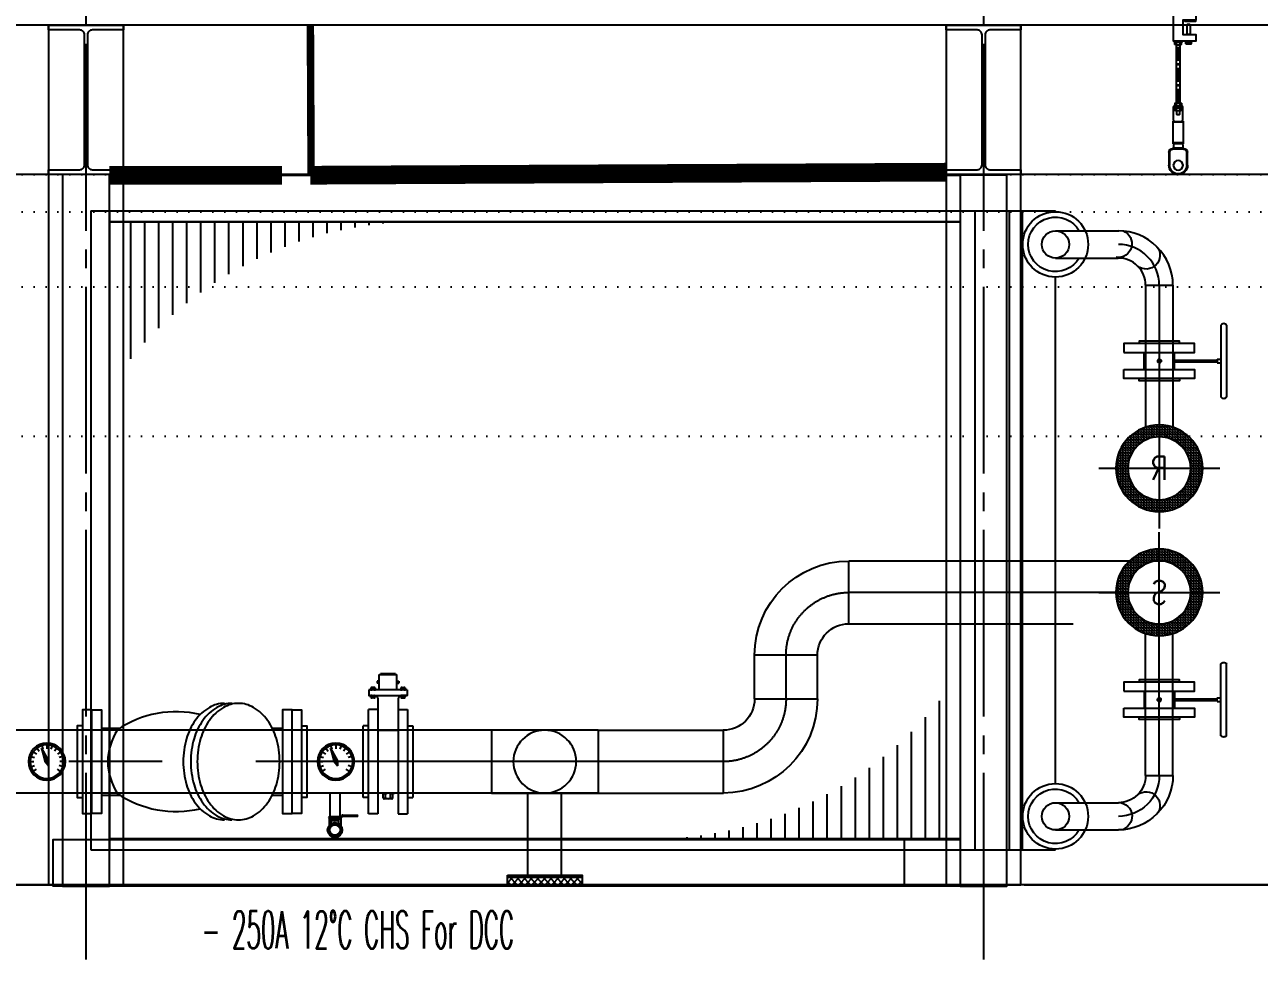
# Model space of a CAD drawing. Header units: millimetres. Extents: x -192235 to 515711, y 45168 to 947868.
# Drawn here: x 102236 to 105537, y 463738 to 466251 of the extents above; entities that cross this region are included whole.
import ezdxf
from ezdxf.enums import TextEntityAlignment as Align

# ---------------------------------------------------------------- set-up
doc = ezdxf.new("R2010")
doc.units = ezdxf.units.MM
doc.header["$LTSCALE"] = 1000
doc.header["$PDMODE"] = 1
for name, pattern in [('CENTER2', [1.125, 0.75, -0.125, 0.125, -0.125]), ('DOT2', [3.175, 0, -3.175]), ('TPH12-SEC-@20-1$0$CENTERK0', [0.65, 0.5, -0.05, 0.05, -0.05]), ('TPH12-SEC-@20-1$0$CENTERK5', [6.916, 6.667, -0.083, 0.083, -0.083]), ('YFM1P-短$0$BORDER2', [0.875, 0.25, -0.125, 0.25, -0.125, 0, -0.125]), ('YFM1P-短$0$CENTER', [2, 1.25, -0.25, 0.25, -0.25]), ('YFM1P-短$0$CENTER2', [1.125, 0.75, -0.125, 0.125, -0.125])]:
    doc.linetypes.add(name, pattern=pattern)
for name, color, linetype in [('0-LEVEL LINE', 4, 'DOT2'), ('LED-Light-L25', 7, 'Continuous'), ('LIGHTING', 2, 'Continuous'), ('LIGHTING-W', 7, 'Continuous'), ('M-TXT', 3, 'Continuous'), ('SM-SEC-Cm$0$SUPPORT', 2, 'Continuous'), ('SUPPORT', 2, 'Continuous'), ('TPH12-SEC-@20-1$0$H-SIN', 252, 'TPH12-SEC-@20-1$0$CENTERK5'), ('TPH12-SEC-@20-1$0$KABE1', 252, 'Continuous'), ('TPH12-SEC-@20-1$0$STEEL2', 252, 'Continuous'), ('TPH12-SEC-@20-1$0$STEEL3', 252, 'Continuous'), ('WY-J-D', 2, 'Continuous'), ('WY-J-U', 2, 'Continuous'), ('YFM1P-短$0$14P5-CSH-3-402-B$0$SH-TEXT', 4, 'Continuous'), ('YFM1P-短$0$C-DCC', 1, 'Continuous'), ('YFM1P-短$0$DIVIDER-垂直', 2, 'YFM1P-短$0$BORDER2'), ('YFM1P-短$0$M-DCC-STEEL', 220, 'Continuous'), ('YFM1P-短$0$M-FOUN', 252, 'Continuous'), ('YFM1P-短$0$M-PIPE-CHWR20', 110, 'Continuous'), ('YFM1P-短$0$M-PIPE-CHWS12', 130, 'Continuous'), ('YFM1P-短$0$M-PIPE-CHWS12_CL', 132, 'YFM1P-短$0$CENTER2'), ('YFM1P-短$0$M-PIPE-VENT', 10, 'Continuous'), ('YFM1P-短$0$U-PCW-V', 2, 'Continuous')]:
    doc.layers.add(name, color=color, linetype=linetype)
doc.styles.add('aa-txt', font='simplex.shx', dxfattribs={"width": 0.7, "bigfont": 'chineset.shx'})
doc.styles.add('YFM1P-短$0$14P5-CSH-3-402-B$0$AA-TXT', font='simplex.shx', dxfattribs={"width": 0.8, "bigfont": 'CHINA.shx'})
pattern_1 = [(0, (47762.859, -5.657), (0, 6.985), [5.08, -1.905]), (90, (47762.859, -5.657), (-6.985, 4e-16), [5.08, -1.905])]

# ---------------------------------------------------------------- blocks, each defined once
blk = doc.blocks.new('TPH12-SEC-@20-1')
at = {"layer": 'DEFPOINTS', "linetype": 'TPH12-SEC-@20-1$0$CENTERK0'}
for p, q in [((102400, 467500), (102400, 462400)), ((104800, 467500), (104800, 462400))]:
    blk.add_line(p, q, dxfattribs=at)
at = {"layer": 'TPH12-SEC-@20-1$0$H-SIN'}
blk.add_line((84160.9, 463950), (201769.6, 463950), dxfattribs=at)
at = {"layer": 'TPH12-SEC-@20-1$0$KABE1'}
blk.add_line((190390, 463950), (99610, 463950), dxfattribs=at)
at = {"layer": 'TPH12-SEC-@20-1$0$STEEL2'}
for points in [[(102300, 466250), (102500, 466250), (102500, 466237), (102417, 466237, 0.414214), (102404, 466224), (102404, 465876, 0.414214), (102417, 465863), (102500, 465863), (102500, 465850), (102300, 465850), (102300, 465863), (102383, 465863, 0.414214), (102396, 465876), (102396, 466224, 0.414214), (102383, 466237), (102300, 466237)], [(102300, 466250), (102500, 466250), (102500, 466237), (102417, 466237, 0.414214), (102404, 466224), (102404, 465876, 0.414214), (102417, 465863), (102500, 465863), (102500, 465850), (102300, 465850), (102300, 465863), (102383, 465863, 0.414214), (102396, 465876), (102396, 466224, 0.414214), (102383, 466237), (102300, 466237)], [(104700, 466250), (104900, 466250), (104900, 466237), (104817, 466237, 0.414214), (104804, 466224), (104804, 465876, 0.414214), (104817, 465863), (104900, 465863), (104900, 465850), (104700, 465850), (104700, 465863), (104783, 465863, 0.414214), (104796, 465876), (104796, 466224, 0.414214), (104783, 466237), (104700, 466237)]]:
    blk.add_lwpolyline(points, format="xyb", close=True, dxfattribs=at)
at = {"layer": 'TPH12-SEC-@20-1$0$STEEL3'}
for p, q in [((115000, 466250), (100550, 466250)), ((115000, 465850), (100700, 465850))]:
    blk.add_line(p, q, dxfattribs=at)
for points in [[(102300, 463950), (102500, 463950), (102500, 466250), (102300, 466250)], [(102300, 463950), (102500, 463950), (102500, 466250), (102300, 466250)], [(104700, 463950), (104900, 463950), (104900, 466250), (104700, 466250)]]:
    blk.add_lwpolyline(points, close=True, dxfattribs=at)
blk = doc.blocks.new('YFM1P-短$0$DCC-2400-1850-扇60')
at = {"linetype": 'ByBlock', "lineweight": -2, "ltscale": 0.5}
h = blk.add_hatch(dxfattribs=at)
h.set_pattern_fill('LINE', color=0, scale=300, angle=450, style=0)
h.set_pattern_definition([(90, (2346.9847, -4890.3472), (-3.75, -1e-15), [])])
edge = h.paths.add_edge_path()
edge.add_line((5.62, 123.98), (5.62, 165))
edge.add_line((5.62, 165), (86.6, 165))
edge.add_ellipse((85.81, 66.12), major_axis=(69.92, 69.92), ratio=1, start_angle=44.5434, end_angle=99.1887)
h = blk.add_hatch(dxfattribs=at)
h.set_pattern_fill('LINE', color=0, scale=300, angle=450, style=0)
h.set_pattern_definition([(270, (-2113.02, 5055.3472), (3.75, 1e-15), [])])
edge = h.paths.add_edge_path()
edge.add_line((228.34, 41.02), (228.34, 0))
edge.add_line((228.34, 0), (147.37, 0))
edge.add_ellipse((148.15, 98.88), major_axis=(-69.92, 69.92), ratio=1, start_angle=134.5434, end_angle=189.1887)
at = {"color": 0, "linetype": 'ByBlock', "lineweight": -2, "ltscale": 0.5}
for p, q in [((-1.77, 168), (234.73, 168)), ((-1.77, 168), (-1.77, -3)), ((3.23, 168), (3.23, -3)), ((230.73, 168), (230.73, -3)), ((234.73, -3), (234.73, 168)), ((243.89, -3), (243.89, 168)), ((247.32, 168), (247.32, -3)), ((3.23, 165), (230.73, 165)), ((230.73, 0), (3.23, 0)), ((-1.77, -3), (234.73, -3))]:
    blk.add_line(p, q, dxfattribs=at)
for p, q in [((234.73, 168), (256.21, 168)), ((256.21, 167.75), (256.21, 168)), ((256.21, 14.75), (256.21, 150.25)), ((234.73, -3), (256.21, -3)), ((256.21, -3), (256.21, -2.75))]:
    blk.add_line(p, q)
at = {"linetype": 'Continuous'}
for centre, radius in [((256.21, 159), 8.75), ((256.21, 159), 3.65), ((256.21, 6), 8.75), ((256.21, 6), 3.65)]:
    blk.add_circle(centre, radius, dxfattribs=at)
blk = doc.blocks.new('YFM1P-短$0$BV-03-S')
at = {"layer": 'YFM1P-短$0$U-PCW-V'}
for p, q in [((-4.33, 18), (14.93, 18)), ((-4.33, 16.5), (14.93, 16.5)), ((4.8, 15.5), (4.8, 16.5)), ((4.8, 15.5), (5.8, 15.5)), ((5.05, 4.05), (5.05, 15.5)), ((5.55, 4.05), (5.55, 15.5)), ((5.8, 15.5), (5.8, 16.5)), ((7.6, 4.05), (3, 4.05)), ((4.82, 0.25), (5.1, 0.47)), ((4.82, -0.25), (4.82, 0.25)), ((5.1, 0.47), (5.5, 0.47)), ((5.78, 0.25), (5.5, 0.47)), ((5.78, -0.25), (5.78, 0.25)), ((4.82, -0.25), (5.1, -0.47)), ((5.1, -0.47), (5.5, -0.47)), ((5.78, -0.25), (5.5, -0.47)), ((7.6, -4.05), (3, -4.05))]:
    blk.add_line(p, q, dxfattribs=at)
for points in [[(3, -9.44), (3, 9.44), (0.62, 9.44), (0.62, -9.44), (3, -9.44)], [(7.6, -9.44), (7.6, 9.44), (9.98, 9.44), (9.98, -9.44), (7.6, -9.44)], [(0.62, 5.4), (0, 5.4), (0, -5.4), (0.62, -5.4)], [(9.98, 5.4), (10.6, 5.4), (10.6, -5.4), (9.98, -5.4)]]:
    blk.add_lwpolyline(points, dxfattribs=at)
blk.add_circle((5.3, 0), 0.272, dxfattribs=at)
for centre, start, end in [((-3.76, 17.25), 126.8699, 233.1301), ((14.36, 17.25), 306.8699, 53.1301)]:
    blk.add_arc(centre, 0.937, start, end, dxfattribs=at)
blk = doc.blocks.new('YFM1P-短$0$DRAIN 20')
for p, q in [((15.6, -63.9), (-15.6, -63.9)), ((-3.2, -65.5), (-3.2, -67.9)), ((-3.2, -65.5), (-3.2, -67.9)), ((0, -64.9), (-2.4, -64.9)), ((0, -64.9), (-2.4, -64.9)), ((-1.6, -65.5), (-1.6, -67.9)), ((-1.6, -65.5), (-1.6, -67.9)), ((2.4, -64.9), (0, -64.9)), ((2.4, -64.9), (0, -64.9)), ((1.6, -67.9), (1.6, -65.5)), ((1.6, -67.9), (1.6, -65.5)), ((3.2, -67.9), (3.2, -65.5)), ((3.2, -67.9), (3.2, -65.5)), ((11.4, -68.5), (16.7, -63.2)), ((12.1, -70.2), (17.9, -64.4)), ((16.7, -62.3), (18.9, -60.2)), ((17.9, -64.4), (16.7, -63.2)), ((18.7, -64.4), (20.9, -62.2)), ((21.1, -59.3), (60.4, -59.3)), ((21.1, -62.1), (60.4, -62.1)), ((22.5, -61.6), (22.5, -59.8)), ((61, -61.6), (61, -59.8)), ((-3.2, -66.4), (-15.6, -66.4)), ((-15.6, -66.4), (-15.6, -86.7)), ((-12.8, -75.3), (-12.1, -75.3)), ((-12.8, -83.7), (-12.8, -75.3)), ((-12.1, -68.5), (-12.1, -77.5)), ((-12.1, -68.5), (11.4, -68.5)), ((-12.1, -77.5), (-10.9, -77.5)), ((-10.9, -70.2), (-10.9, -77.5)), ((-10.9, -70.2), (12.1, -70.2)), ((-10.9, -75.3), (-10.3, -75.3)), ((-10.3, -73.3), (10.3, -73.3)), ((-10.3, -80.6), (-10.3, -73.3)), ((-7.8, -71.7), (10.3, -71.7)), ((-7.8, -73.3), (-7.8, -71.7)), ((0, -68.5), (-2.4, -68.5)), ((0, -68.5), (-2.4, -68.5)), ((-1.7, -71.7), (-1.7, -70.2)), ((2.4, -68.5), (0, -68.5)), ((2.4, -68.5), (0, -68.5)), ((1.7, -71.7), (1.7, -70.2)), ((13.5, -66.4), (3.2, -66.4)), ((10.3, -80.6), (10.3, -71.7)), ((15.6, -66.7), (15.6, -86.7))]:
    blk.add_line(p, q)
blk.add_lwpolyline([(14, -63.9), (14, 0), (-14, 0), (-14, -63.9)])
blk.add_lwpolyline([(-17.3, -91.7), (-17.3, -106), (-7.2, -116.1), (7.2, -116.1), (17.3, -106), (17.3, -91.7), (7.2, -81.5), (-7.2, -81.5)], close=True)
for radius in [19.8, 14]:
    blk.add_circle((0, -98.8), radius)
for centre, radius, start, end in [((-15.6, -65.2), 1.24, 90, 270), ((-2.4, -65.7), 0.824, 15.8817, 164.1183), ((-2.4, -65.7), 0.824, 15.8817, 164.1183), ((0, -67.3), 2.4, 48.6282, 131.3718), ((2.4, -65.7), 0.824, 15.8817, 164.1183), ((2.4, -65.7), 0.824, 15.8817, 164.1183), ((15.6, -65.2), 1.24, 77.6831, 90), ((15.6, -65.2), 1.24, 284.3174, 345.6826), ((17.1, -62.8), 0.576, 135, 225), ((18.3, -64), 0.576, 225, 315), ((21.1, -62.4), 3.17, 90, 135), ((21.1, -62.4), 0.288, 90, 135), ((21.9, -59.8), 0.576, 0, 90), ((21.9, -61.6), 0.576, 270, 0), ((60.4, -59.8), 0.576, 0, 90), ((60.4, -61.6), 0.576, 270, 0), ((-12.8, -80.6), 2.52, 305.0967, 0), ((-2.4, -67.7), 0.824, 195.8817, 344.1183), ((-2.4, -67.7), 0.824, 195.8817, 344.1183), ((0, -66.1), 2.4, 228.6282, 311.3718), ((2.4, -67.7), 0.824, 195.8817, 344.1183), ((2.4, -67.7), 0.824, 195.8817, 344.1183), ((12.8, -80.6), 2.52, 180, 234.9033)]:
    blk.add_arc(centre, radius, start, end)
blk = doc.blocks.new('YFM1P-短$0$BV-150V-B')
at = {"color": 0, "linetype": 'ByBlock'}
for p, q in [((-2.35, 19.2), (-2.35, 23.3)), ((-2.35, 23.3), (2.35, 23.3)), ((2, 23.5), (-2, 23.5)), ((-2, 23.3), (-2, 23.5)), ((2, 23.3), (2, 23.5)), ((2.35, 19.2), (2.35, 23.3)), ((-3.61, 19.83), (-4.45, 19.83)), ((-2.91, 21.5), (-2.91, 21)), ((-2.35, 21.5), (-2.91, 21.5)), ((-2.35, 21), (-2.91, 21)), ((2.35, 21.5), (2.91, 21.5)), ((2.35, 21), (2.91, 21)), ((2.91, 21.5), (2.91, 21)), ((3.61, 19.83), (4.45, 19.83)), ((5.1, 19.2), (-5.1, 19.2)), ((-5.1, 17.7), (5.1, 17.7)), ((-4.59, 19.72), (-4.59, 19.31)), ((-4.59, 17.18), (-4.59, 17.59)), ((-3.61, 17.07), (-4.45, 17.07)), ((-4.31, 19.72), (-4.31, 19.31)), ((-4.31, 17.18), (-4.31, 17.59)), ((-3.75, 19.72), (-3.75, 19.31)), ((-3.75, 17.18), (-3.75, 17.59)), ((-3.47, 19.72), (-3.47, 19.31)), ((-3.47, 17.18), (-3.47, 17.59)), ((3.47, 19.72), (3.47, 19.31)), ((3.47, 17.18), (3.47, 17.59)), ((3.61, 17.07), (4.45, 17.07)), ((3.75, 19.72), (3.75, 19.31)), ((3.75, 17.18), (3.75, 17.59)), ((4.31, 19.72), (4.31, 19.31)), ((4.31, 17.18), (4.31, 17.59)), ((4.59, 19.72), (4.59, 19.31)), ((4.59, 17.18), (4.59, 17.59)), ((-5.24, -13.97), (-5.24, 13.97)), ((-2.7, 13.97), (-5.24, 13.97)), ((2.7, 13.97), (5.24, 13.97)), ((5.24, 13.97), (5.24, -13.97)), ((-6.67, -9.6), (-6.67, 9.6)), ((-5.24, 9.6), (-6.67, 9.6)), ((-2.7, 8.41), (2.7, 8.41)), ((5.24, 9.6), (6.67, 9.6)), ((6.67, 9.6), (6.67, -9.6)), ((-5.24, -9.6), (-6.67, -9.6)), ((2.7, -8.41), (-2.7, -8.41)), ((-1.33, -9.65), (-1.33, -8.68)), ((-0.67, -9.65), (-0.67, -8.68)), ((0.67, -9.65), (0.67, -8.68)), ((1.33, -9.65), (1.33, -8.68)), ((5.24, -9.6), (6.67, -9.6)), ((1, -9.91), (-1, -9.91)), ((-2.7, -13.97), (-5.24, -13.97)), ((2.7, -13.97), (5.24, -13.97))]:
    blk.add_line(p, q, dxfattribs=at)
for points in [[(-5.1, 19.2), (-5.1, 17.7), (-3.7, 17.7, -0.414214), (-2.7, 16.7), (-2.7, -13.97)], [(5.1, 19.2), (5.1, 17.7), (3.7, 17.7, 0.414214), (2.7, 16.7), (2.7, -13.97)]]:
    blk.add_lwpolyline(points, format="xyb", dxfattribs=at)
for centre, radius, start, end in [((-4.45, 19.69), 0.143, 12.6804, 167.3196), ((-4.03, 19.42), 0.406, 46.3972, 133.6028), ((-3.61, 19.69), 0.143, 12.6804, 167.3196), ((3.61, 19.69), 0.143, 12.6804, 167.3196), ((4.03, 19.42), 0.406, 46.3972, 133.6028), ((4.45, 19.69), 0.143, 12.6804, 167.3196), ((-4.73, 19.34), 0.143, 270, 347.3196), ((-4.73, 17.56), 0.143, 12.6804, 90), ((-4.45, 19.34), 0.143, 192.6804, 347.3196), ((-4.45, 17.56), 0.143, 12.6804, 167.3196), ((-4.45, 17.21), 0.143, 192.6804, 347.3196), ((-4.03, 19.61), 0.406, 226.3972, 313.6028), ((-4.03, 17.29), 0.406, 46.3972, 133.6028), ((-4.03, 17.48), 0.406, 226.3972, 313.6028), ((-3.61, 19.34), 0.143, 192.6804, 347.3196), ((-3.61, 17.56), 0.143, 99.4947, 167.3196), ((-3.61, 17.21), 0.143, 192.6804, 347.3196), ((-3.33, 19.34), 0.143, 192.6804, 270), ((3.33, 19.34), 0.143, 270, 347.3196), ((3.61, 19.34), 0.143, 192.6804, 347.3196), ((3.61, 17.21), 0.143, 192.6804, 347.3196), ((3.61, 17.56), 0.143, 12.6804, 80.5053), ((4.03, 19.61), 0.406, 226.3972, 313.6028), ((4.03, 17.29), 0.406, 46.3972, 133.6028), ((4.03, 17.48), 0.406, 226.3972, 313.6028), ((4.45, 19.34), 0.143, 192.6804, 347.3196), ((4.45, 17.56), 0.143, 12.6804, 167.3196), ((4.45, 17.21), 0.143, 192.6804, 347.3196), ((4.73, 19.34), 0.143, 192.6804, 270), ((4.73, 17.56), 0.143, 90, 167.3196), ((-1.67, -8.76), 0.342, 12.6804, 90), ((-1, -8.76), 0.342, 12.6804, 167.3196), ((-1, -9.57), 0.342, 192.6804, 347.3196), ((0, -9.38), 0.967, 46.3972, 133.6028), ((0, -8.95), 0.967, 226.3972, 313.6028), ((1, -8.76), 0.342, 12.6804, 167.3196), ((1, -9.57), 0.342, 192.6804, 347.3196), ((1.67, -8.76), 0.342, 90, 167.3196)]:
    blk.add_arc(centre, radius, start, end, dxfattribs=at)
blk = doc.blocks.new('YFM1P-短$0$tg')
at = {"color": 3}
for p, q in [((-26.5, 36.4), (-20.3, 28)), ((-13.9, 42.8), (-10.7, 32.9)), ((14.1, 36.1), (-4.5, 1.7)), ((-4.2, -10.9), (14.1, 36.1)), ((0, 45), (0, 34.6)), ((14.1, 36.1), (4.5, -1.7)), ((13.9, 42.8), (10.7, 32.9)), ((26.5, 36.4), (20.3, 28)), ((-42.8, 13.9), (-32.9, 10.7)), ((-36.4, 26.5), (-28, 20.3)), ((-4.5, 1.7), (4.5, -1.7)), ((-4.5, 1.7), (-4.2, -10.9)), ((36.4, 26.5), (28, 20.3)), ((42.8, 13.9), (32.9, 10.7)), ((-45, 0), (-34.6, 0)), ((-42.8, -13.9), (-32.9, -10.7)), ((-36.4, -26.5), (-28, -20.3)), ((4.5, -1.7), (-4.2, -10.9)), ((36.4, -26.5), (28, -20.3)), ((42.8, -13.9), (32.9, -10.7)), ((45, 0), (34.6, 0))]:
    blk.add_line(p, q, dxfattribs=at)
for radius in [49.5, 45]:
    blk.add_circle((0, 0), radius, dxfattribs=at)
for p in [(-26.5, 36.4), (23.9, 42.8), (26.5, 36.4), (-42.8, 13.9), (-36.4, 26.5), (-45, 0), (-42.8, -13.9), (-36.4, -26.5), (-26.5, -36.4)]:
    blk.add_point(p, dxfattribs=at)
for p in [(-13.9, -42.8), (0, -45), (13.9, -42.8)]:
    blk.add_point(p)
blk = doc.blocks.new('YFM1P-短$0$YS-06-T')
at = {"layer": 'YFM1P-短$0$U-PCW-V', "color": 0}
for p, q in [((9.28, 8.96), (6.47, 8.96)), ((54.97, 8.96), (49.71, 8.96)), ((9.28, -8.96), (6.47, -8.96)), ((54.97, -8.96), (50.01, -8.96))]:
    blk.add_line(p, q, dxfattribs=at)
for points in [[(3.97, -13.85), (1.43, -13.85), (1.43, 13.85), (3.97, 13.85), (3.97, -13.85)], [(3.97, -13.85), (6.51, -13.85), (6.51, 13.85), (3.97, 13.85), (3.97, -13.85)], [(57.51, -13.85), (54.97, -13.85), (54.97, 13.85), (57.51, 13.85), (57.51, -13.85)], [(57.51, -13.85), (60.05, -13.85), (60.05, 13.85), (57.51, 13.85), (57.51, -13.85)], [(1.43, -9.6), (0, -9.6), (0, 9.6), (1.43, 9.6)], [(60.05, -9.6), (61.48, -9.6), (61.48, 9.6), (60.05, 9.6)]]:
    blk.add_lwpolyline(points, dxfattribs=at)
blk.add_lwpolyline([(18.31, 15.58, 0.133256), (14.31, 14.5, 0.106756), (10.52, 11.02, 0.082828), (8.18, 6.17, 0.071352), (7.29, 0, 0.071352), (8.18, -6.17, 0.082828), (10.52, -11.02, 0.106756), (14.31, -14.5, 0.133256), (18.31, -15.58, 0.133256), (22.32, -14.5, 0.106756), (26.11, -11.02, 0.082828), (28.45, -6.17, 0.071352), (29.33, 0, 0.071352), (28.45, 6.17, 0.082828), (26.11, 11.02, 0.106756), (22.32, 14.5, 0.133256)], format="xyb", close=True, dxfattribs=at)
for points in [[(20.07, -15.58, 0.133256), (24.07, -14.5, 0.106756), (27.86, -11.02, 0.082828), (30.2, -6.17, 0.071352), (31.09, 0, 0.071352), (30.2, 6.17, 0.082828), (27.86, 11.02, 0.106756), (24.07, 14.5, 0.133256), (20.07, 15.58, 0.133256)], [(22.08, -15.58, 0.133256), (26.08, -14.5, 0.106756), (29.87, -11.02, 0.082828), (32.21, -6.17, 0.071352), (33.1, 0, 0.071352), (32.21, 6.17, 0.082828), (29.87, 11.02, 0.106756), (26.08, 14.5, 0.133256), (22.08, 15.58, 0.133256)]]:
    blk.add_lwpolyline(points, format="xyb", dxfattribs=at)
for centre, radius, start, end in [((35.02, -14.46), 27.81, 55.6598, 103.449), ((36.56, -0.42), 16.73, 1.4539, 32.2502), ((36.56, 0.42), 16.73, 327.7498, 358.5461), ((35.02, 14.46), 27.81, 256.551, 304.3402)]:
    blk.add_arc(centre, radius, start, end, dxfattribs=at)
blk = doc.blocks.new('YFM1P-短')
at = {"layer": 'YFM1P-短$0$M-PIPE-CHWS12'}
h = blk.add_hatch(dxfattribs=at)
h.set_pattern_fill('ANGLE', color=1)
h.set_pattern_definition(pattern_1)
edge = h.paths.add_edge_path()
edge.add_arc((184730, 465064.3), 116, 0, 360)
edge = h.paths.add_edge_path(flags=17)
edge.add_arc((184730, 465064.3), 84, 0, 360)
h = blk.add_hatch(dxfattribs=at)
h.set_pattern_fill('ANGLE', color=1)
h.set_pattern_definition(pattern_1)
edge = h.paths.add_edge_path()
edge.add_arc((184730, 464732.3), 116, 0, 360)
edge = h.paths.add_edge_path(flags=17)
edge.add_arc((184730, 464732.3), 84, 0, 360)
at = {"layer": 'YFM1P-短$0$M-PIPE-VENT'}
h = blk.add_hatch(dxfattribs=at)
h.set_pattern_fill('ANSI37', color=256, scale=100, style=0)
h.set_pattern_definition([(45, (-274180.076, 377557.605), (-8.83883476, 8.83883476), []), (135, (-274180.076, 377557.605), (-8.83883476, -8.83883476), [])])
h.paths.add_polyline_path([(186473.3, 463970.3), (186473.3, 463950.3), (186273.3, 463950.3), (186273.3, 463970.3)])
at = {"layer": 'YFM1P-短$0$DIVIDER-垂直', "ltscale": 0.1, "const_width": 20}
blk.add_lwpolyline([(187000, 466250), (186998.1, 465848.4)], dxfattribs=at)
at = {"layer": 'YFM1P-短$0$M-DCC-STEEL'}
for points in [[(185262.5, 463946.3), (185137.5, 463946.3), (185137.5, 465848.3), (185262.5, 465848.3)], [(185262.5, 465848.3), (185262.5, 465723.3), (187537.5, 465723.3), (187537.5, 465848.3)], [(187662.5, 463946.3), (187537.5, 463946.3), (187537.5, 465850), (187662.5, 465850)], [(185262.5, 464071.3), (185262.5, 463946.3), (187537.5, 463946.3), (187537.5, 464071.3)], [(185412.6, 464071.3), (185412.6, 463946.3), (187687.6, 463946.3), (187687.6, 464071.3)]]:
    blk.add_lwpolyline(points, close=True, dxfattribs=at)
at = {"layer": 'YFM1P-短$0$M-FOUN', "color": 2, "const_width": 50}
for points in [[(187000, 465848.3), (187000, 465848.3), (185300, 465856.5)], [(187537.5, 465848.3), (187075.6, 465848.3)]]:
    blk.add_lwpolyline(points, dxfattribs=at)
at = {"layer": 'YFM1P-短$0$M-PIPE-CHWR20'}
for p, q in [((185007.7, 465699.8), (184838.4, 465699.8)), ((185007.7, 465626.8), (184840, 465626.8)), ((184766.5, 465553.8), (184693.5, 465553.8)), ((184693.5, 465553.8), (184693.5, 465174.5, 0)), ((184730, 465553.8), (184730, 465180.3, 0)), ((184766.5, 465553.8), (184766.5, 465174.5, 0)), ((184730, 465225.8), (184730, 464902.9)), ((184891.5, 465064.3), (184568.5, 465064.3)), ((186328.3, 463976.3, 0), (186328.3, 464195.6, 0)), ((186418.3, 463976.3, 0), (186418.3, 464195.6, 0))]:
    blk.add_line(p, q, dxfattribs=at)
for points in [[(184693.5, 465553.8, -0.198912), (184736.3, 465657.1, -0.198912), (184839.5, 465699.8)], [(184730, 465553.8, -0.198912), (184762.1, 465631.3, -0.198912), (184839.5, 465663.3, -0.198912)], [(184766.5, 465553.8, -0.198912), (184787.9, 465605.5, -0.198912), (184839.5, 465626.8)]]:
    blk.add_lwpolyline(points, format="xyb", dxfattribs=at)
for radius in [116, 84]:
    blk.add_circle((184730, 465064.3), radius, dxfattribs=at)
for centre, radius, start, end in [((185007.7, 465663.3), 73, 210, 150), ((184840, 465665.1), 36.7, 111.3561, 278.6439), ((185007.7, 465663.3), 36.5, 270, 90), ((184764.9, 465634.1), 36.7, 141.3561, 308.6439)]:
    blk.add_arc(centre, radius, start, end, dxfattribs=at)
at = {"layer": 'YFM1P-短$0$M-PIPE-CHWS12'}
for p, q in [((184730, 464570.9), (184730, 464893.8)), ((185560.1, 464816.5, 0), (184809.9, 464816.5, 0)), ((185560.1, 464648.3, 0), (185560.1, 464816.3, 0)), ((184891.5, 464732.3), (184568.5, 464732.3)), ((185560.1, 464648.2, 0), (184959.9, 464648.2)), ((184693.5, 464242.8), (184693.5, 464622.2, 0)), ((184766.5, 464242.8), (184766.5, 464622.2, 0)), ((185644.1, 464564.3, 0), (185812.1, 464564.3, 0)), ((185644.1, 464447.7, 0), (185644.1, 464564.3, 0)), ((185812.1, 464447.7, 0), (185812.1, 464564.3, 0)), ((185812.1, 464447.7, 0), (185644.1, 464447.7, 0)), ((185896.1, 464363.7, 0), (185896.1, 464195.7, 0)), ((186230.4, 464363.9, 0), (185896.5, 464363.9, 0)), ((186230.4, 464363.9, 0), (186230.4, 464195.6, 0)), ((186230.4, 464363.8, 0), (188007.2, 464363.8, 0)), ((186516.1, 464363.9, 0), (186516.1, 464195.6, 0)), ((184766.5, 464242.8), (184693.5, 464242.8)), ((186516.1, 464195.6, 0), (185895.1, 464195.6, 0)), ((186230.4, 464195.6, 0), (188007.2, 464195.6, 0)), ((185007.7, 464169.8), (184839.2, 464169.8)), ((185007.7, 464096.8), (184839.5, 464096.8))]:
    blk.add_line(p, q, dxfattribs=at)
for points in [[(184693.5, 464242.8, 0.198912), (184736.3, 464139.6, 0.198912), (184839.5, 464096.8)], [(184730, 464242.8, 0.198912), (184762.1, 464165.4, 0.198912), (184839.5, 464133.3, 0.198912)], [(184766.5, 464242.8, 0.198912), (184787.9, 464191.2, 0.198912), (184839.5, 464169.8)]]:
    blk.add_lwpolyline(points, format="xyb", dxfattribs=at)
for centre, radius in [((184730, 464732.3), 116), ((184730, 464732.3), 84), ((186373.3, 464279.7, 0), 84.1)]:
    blk.add_circle(centre, radius, dxfattribs=at)
for centre, radius, start, end in [((185560.1, 464564.3, 0), 252, 0, 90), ((185560.1, 464564.3, 0), 84, 0, 90), ((185896.1, 464447.7, 0), 252, 180, 270), ((185896.1, 464447.7, 0), 84, 180, 270), ((184764.9, 464162.5), 36.7, 51.3561, 218.6439), ((185007.7, 464133.3), 73, 210, 150), ((184839.5, 464133.3), 36.7, 81.3561, 248.6439), ((185007.7, 464133.3), 36.5, 270, 90)]:
    blk.add_arc(centre, radius, start, end, dxfattribs=at)
at = {"layer": 'YFM1P-短$0$M-PIPE-CHWS12_CL', "linetype": 'YFM1P-短$0$CENTER'}
for p, q in [((184846, 464732.3, 0), (185560.1, 464732.3, 0)), ((185728.1, 464447.7, 0), (185728.1, 464564.3, 0)), ((185896.1, 464279.7, 0), (188437.8, 464279.7, 0))]:
    blk.add_line(p, q, dxfattribs=at)
at = {"layer": 'YFM1P-短$0$M-PIPE-CHWS12_CL'}
blk.add_line((184730, 464242.8), (184730, 464616.3, 0), dxfattribs=at)
at = {"layer": 'YFM1P-短$0$M-PIPE-CHWS12_CL', "linetype": 'YFM1P-短$0$CENTER'}
for centre, start, end in [((185560.1, 464564.3, 0), 0, 90), ((185896.1, 464447.7, 0), 180, 270)]:
    blk.add_arc(centre, 168, start, end, dxfattribs=at)
at = {"layer": 'YFM1P-短$0$M-PIPE-VENT', "elevation": 0}
blk.add_lwpolyline([(186473.3, 463976.3), (186273.3, 463976.3), (186273.3, 463970.3), (186473.3, 463970.3)], close=True, dxfattribs=at)
blk.add_lwpolyline([(186273.3, 463970.3), (186273.3, 463950.3), (186473.3, 463950.3), (186473.3, 463970.3), (186273.3, 463970.3)], dxfattribs=at)
at = {"layer": 'YFM1P-短$0$C-DCC', "xscale": -10, "yscale": 10, "zscale": 10}
blk.add_blockref('YFM1P-短$0$DCC-2400-1850-扇60', (187569.8, 464073.3), dxfattribs=at)
at = {"layer": 'YFM1P-短$0$M-FOUN', "rotation": 90}
for p, xscale, yscale, zscale in [((184730, 465404.3), -10.00000000000003, 10.00000000000003, 10.00000000000003), ((184730, 464392.3), 10.00000000000002, 10.00000000000002, 10.00000000000002)]:
    blk.add_blockref('YFM1P-短$0$BV-03-S', p, dxfattribs=dict(at, xscale=xscale, yscale=yscale, zscale=zscale))
at = {"layer": 'YFM1P-短$0$M-PIPE-CHWS12', "xscale": -10, "yscale": 10, "zscale": 10}
blk.add_blockref('YFM1P-短$0$BV-150V-B', (186792.4, 464279.7, 0), dxfattribs=at)
at = {"layer": 'YFM1P-短$0$M-PIPE-CHWS12', "xscale": -10, "yscale": 10, "zscale": 10, "rotation": 180}
blk.add_blockref('YFM1P-短$0$YS-06-T', (187009.1, 464279.7, 0), dxfattribs=at)
at = {"layer": 'YFM1P-短$0$M-PIPE-CHWS12'}
for p in [(186931.9, 464279.7, 0), (187704.5, 464279.7, 0)]:
    blk.add_blockref('YFM1P-短$0$tg', p, dxfattribs=at)
at = {"layer": 'YFM1P-短$0$M-PIPE-VENT', "xscale": -1}
blk.add_blockref('YFM1P-短$0$DRAIN 20', (186934.4, 464195.6, 0), dxfattribs=at)
at = {"layer": 'YFM1P-短$0$14P5-CSH-3-402-B$0$SH-TEXT', "color": 4, "style": 'YFM1P-短$0$14P5-CSH-3-402-B$0$AA-TXT', "width": 0.8}
for s, p in [('R', (184730, 465064.3)), ('S', (184730, 464732.3))]:
    blk.add_text(s, height=62.5, dxfattribs=at).set_placement(p, align=Align.MIDDLE_CENTER)
blk = doc.blocks.new('Nut-M10')
for p, q in [((-10.9, 1.5), (-10.9, 0.5)), ((-8.7, 2.8), (-10.6, 2)), ((-10.4, 2), (10.4, 2)), ((-10.4, 0), (10.4, 0)), ((-8.7, 9.2), (-8.7, 2.8)), ((6.5, 10), (-6.5, 10)), ((-4.3, 9.2), (-4.3, 2.8)), ((4.3, 2.8), (4.3, 9.2)), ((8.7, 9.2), (8.7, 2.8)), ((8.7, 2.8), (10.6, 2)), ((10.9, 1.5), (10.9, 0.5))]:
    blk.add_line(p, q)
for centre, radius, start, end in [((-10.4, 1.5), 0.5, 90, 180), ((-10.4, 0.5), 0.5, 180, 270), ((-6.5, 6.7), 3.33, 49.441, 130.559), ((-6.5, 5.3), 3.33, 229.441, 310.559), ((0, -2.1), 12.1, 69.065, 110.935), ((0, 14.1), 12.1, 249.065, 290.935), ((6.5, 6.7), 3.33, 49.441, 130.559), ((6.5, 5.3), 3.33, 229.441, 310.559), ((10.4, 1.5), 0.5, 0, 90), ((10.4, 0.5), 0.5, 270, 0)]:
    blk.add_arc(centre, radius, start, end)
blk = doc.blocks.new('Nut-M8')
for p, q in [((-8.9, 1.2), (-8.9, 0.4)), ((-7.5, 2.2), (-8.7, 1.5)), ((-8.5, 1.6), (8.6, 1.6)), ((-8.5, 0), (8.6, 0)), ((-7.5, 7.3), (-7.5, 2.2)), ((5.6, 8), (-5.6, 8)), ((-3.8, 7.3), (-3.8, 2.2)), ((3.8, 2.2), (3.8, 7.3)), ((7.5, 7.3), (7.5, 2.2)), ((7.5, 2.2), (8.7, 1.5)), ((9, 1.2), (9, 0.4))]:
    blk.add_line(p, q)
for centre, radius, start, end in [((-8.5, 1.2), 0.4, 90, 180), ((-8.5, 0.4), 0.4, 180, 270), ((-5.6, 5), 3.03, 51.7868, 128.2132), ((-5.6, 4.6), 3.03, 231.7868, 308.2132), ((0, -3.2), 11.2, 70.3471, 109.6529), ((0, 12.8), 11.2, 250.3471, 289.6529), ((5.6, 5), 3.03, 51.7868, 128.2132), ((5.6, 4.6), 3.03, 231.7868, 308.2132), ((8.6, 1.2), 0.4, 0, 90), ((8.6, 0.4), 0.4, 270, 0)]:
    blk.add_arc(centre, radius, start, end)
blk = doc.blocks.new('HG-S-r')
blk.add_lwpolyline([(0.87, 5), (0.77, 4.9), (0.77, 4), (1.73, 4), (1.73, 4.9), (1.63, 5)], close=True)
blk.add_lwpolyline([(-0.5, 0.3), (0, 0.3), (0, -3.5), (-3.5, -3.5), (-3.5, -5.3), (2.5, -5.3), (2.5, 3), (-3.5, 3), (-3.5, 0.3), (-0.5, 0.3), (-0.5, 0), (-3.5, 0), (-3.5, 0.3)])
at = {"xscale": 0.1, "yscale": 0.1, "zscale": 0.1}
for name, p in [('Nut-M8', (-2.1, 3)), ('Nut-M10', (1.25, 3))]:
    blk.add_blockref(name, p, dxfattribs=at)
at = {"xscale": 0.1, "yscale": 0.1, "zscale": 0.1, "rotation": 180}
for name, p in [('Nut-M8', (-1.55, -5.3)), ('Nut-M10', (1.25, -5.3))]:
    blk.add_blockref(name, p, dxfattribs=at)
blk = doc.blocks.new('WY-J-U')
at = {"layer": 'WY-J-U'}
for p, q in [((-12.5, 42), (12.5, 42)), ((-12.5, 4.5), (-12.5, 42)), ((-12.5, 40.5), (12.5, 40.5)), ((12.5, 4.5), (12.5, 42)), ((-12.5, 4.5), (-10.5, 4.5)), ((-12.5, 1.5), (12.5, 1.5)), ((-12.5, 0), (-12.5, 1.5)), ((-12.5, 0), (12.5, 0)), ((-10.5, 1.5), (-10.5, 4.5)), ((10.5, 1.5), (10.5, 4.5)), ((10.5, 4.5), (12.5, 4.5)), ((12.5, 0), (12.5, 1.5))]:
    blk.add_line(p, q, dxfattribs=at)
blk = doc.blocks.new('LED-38W-W')
blk.add_circle((0, -45), 13)
at = {"layer": 'LIGHTING-W'}
for p, q in [((-15, 0), (15, 0)), ((-25, -45), (-25, -10)), ((-23, -45), (-23, -10)), ((-15, -2), (15, -2)), ((23, -10), (23, -45)), ((25, -10), (25, -45))]:
    blk.add_line(p, q, dxfattribs=at)
for centre, radius, start, end in [((-15, -10), 10, 90, 180), ((15, -10), 10, 0, 90), ((-15, -10), 8, 90, 180), ((15, -10), 8, 0, 90), ((0, -45), 25, 180, 0), ((0, -45), 23, 180, 0)]:
    blk.add_arc(centre, radius, start, end, dxfattribs=at)
blk = doc.blocks.new('Wireway-27x60')
at = {"layer": 'LIGHTING'}
for p, q in [((-13.5, 57.5), (-13.5, -2.5)), ((-10.5, 57.5), (-13.5, 57.5)), ((-13.5, 55), (13.5, 55)), ((-10.5, 56.5), (-12.5, 56.5)), ((-12.5, 56.5), (-12.5, 55)), ((-10.5, 57.5), (-10.5, 56.5)), ((13.5, 57.5), (10.5, 57.5)), ((10.5, 56.5), (10.5, 57.5)), ((12.5, 56.5), (10.5, 56.5)), ((12.5, 55), (12.5, 56.5)), ((13.5, -2.5), (13.5, 57.5)), ((-13.5, 0), (13.5, 0)), ((-12.5, 0), (-12.5, -1.5)), ((12.5, -1.5), (12.5, 0)), ((-13.5, -2.5), (-10.5, -2.5)), ((-12.5, -1.5), (-10.5, -1.5)), ((-10.5, -1.5), (-10.5, -2.5)), ((10.5, -1.5), (12.5, -1.5)), ((10.5, -2.5), (10.5, -1.5)), ((10.5, -2.5), (13.5, -2.5))]:
    blk.add_line(p, q, dxfattribs=at)
blk = doc.blocks.new('WY-J-D')
at = {"layer": 'WY-J-D'}
for p, q in [((12.5, 0), (-12.5, 0)), ((-12.5, 0), (-12.5, -1.5)), ((12.5, -1.5), (-12.5, -1.5)), ((-12.5, -4.5), (-12.5, -15)), ((-10.5, -4.5), (-12.5, -4.5)), ((12.5, -13.5), (-12.5, -13.5)), ((12.5, -15), (-12.5, -15)), ((-10.5, -1.5), (-10.5, -4.5)), ((10.5, -1.5), (10.5, -4.5)), ((12.5, -4.5), (10.5, -4.5)), ((12.5, 0), (12.5, -1.5)), ((12.5, -4.5), (12.5, -15))]:
    blk.add_line(p, q, dxfattribs=at)
blk = doc.blocks.new('LED-Light-L25')
at = {"layer": 'SM-SEC-Cm$0$SUPPORT'}
blk.add_lwpolyline([(139074.7375, 466042), (139084.2625, 466042), (139084.2625, 466197), (139074.7375, 466197)], close=True, dxfattribs=at)
at = {"layer": 'SUPPORT', "linetype": 'CENTER2', "ltscale": 0.05}
blk.add_line((139079.5, 466042), (139079.5, 466197), dxfattribs=at)
at = {"layer": 'SUPPORT'}
for points in [[(139048.53025, 466252), (139047.53025, 466251), (139047.53025, 466225), (139055.46975, 466225), (139055.46975, 466251), (139054.46975, 466252)], [(139075.7375, 466010.5), (139074.7375, 466011.5), (139074.7375, 466020.5), (139084.2625, 466020.5), (139084.2625, 466011.5), (139083.2625, 466010.5)]]:
    blk.add_lwpolyline(points, close=True, dxfattribs=at)
for name, p in [('WY-J-U', (139079.5, 465990)), ('Wireway-27x60', (139079.5, 465935)), ('WY-J-D', (139079.5, 465935)), ('LED-38W-W', (139079.5, 465920))]:
    blk.add_blockref(name, p)
at = {"layer": 'SUPPORT', "xscale": 10, "yscale": 10, "zscale": 10}
blk.add_blockref('HG-S-r', (139067, 466260), dxfattribs=at)
at = {"layer": 'SUPPORT'}
blk.add_blockref('Nut-M10', (139079.5, 466032), dxfattribs=at)
at = {"layer": 'SUPPORT', "rotation": 180}
blk.add_blockref('Nut-M10', (139079.5, 466030.5), dxfattribs=at)
blk = doc.blocks.new('Lighting-L25-25')
at = {"layer": 'LED-Light-L25', "xscale": -1}
blk.add_blockref('LED-Light-L25', (244400, 0), dxfattribs=at)

msp = doc.modelspace()

# ---------------------------------------------------------------- block references
msp.add_blockref('TPH12-SEC-@20-1', (0, 0))

# ---------------------------------------------------------------- next in the draw order: linework, layer by layer
at = {"layer": '0-LEVEL LINE', "ltscale": 0.01}
for p, q in [((100000, 465850), (190000, 465850)), ((100000, 465750), (190000, 465750)), ((100000, 465550), (190000, 465550)), ((100000, 465150), (190000, 465150))]:
    msp.add_line(p, q, dxfattribs=at)

# ---------------------------------------------------------------- next in the draw order: block references
at = {"xscale": -1}
msp.add_blockref('YFM1P-短', (290000, 0), dxfattribs=at)
at = {"layer": 'LED-Light-L25'}
msp.add_blockref('Lighting-L25-25', (0, 0), dxfattribs=at)

# ---------------------------------------------------------------- next in the draw order: texts
at = {"layer": 'M-TXT', "style": 'aa-txt', "width": 0.45}
msp.add_text('- 250A 12%%DC CHS For DCC', height=100, dxfattribs=at).set_placement((102709.58372, 463829.92965), align=Align.MIDDLE_LEFT)

doc.saveas('drawing.dxf')
